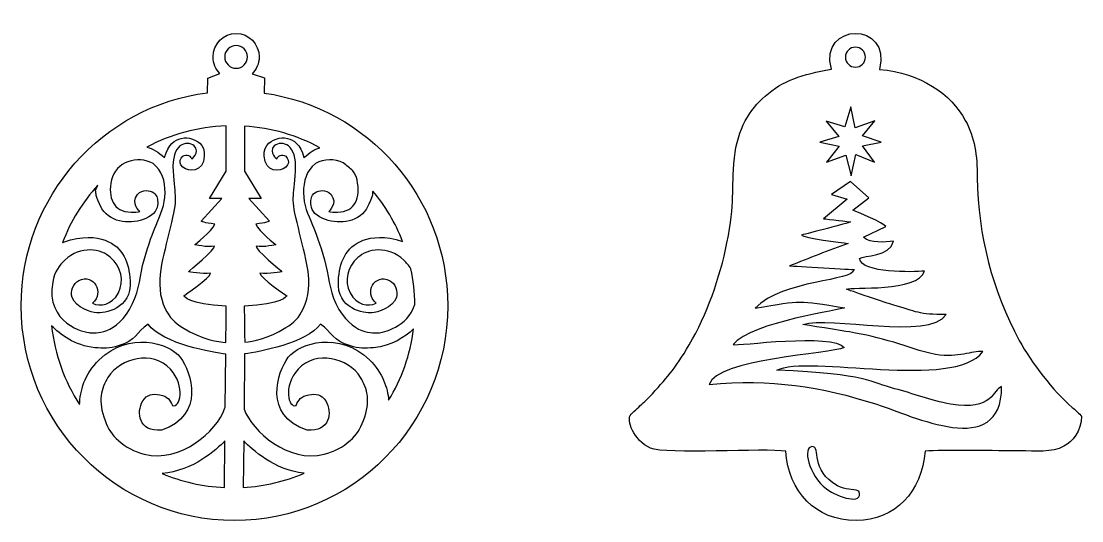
# Model space of a CAD drawing. Header units: centimetres. Extents: x 1 to 127, y -92 to 6.
# Drawn here: x 40.6 to 62.39, y -48.62 to -38.36 of the extents above; entities that cross this region are included whole.
import ezdxf

# ---------------------------------------------------------------- set-up
doc = ezdxf.new("R2010")
doc.units = ezdxf.units.CM
doc.header["$MEASUREMENT"] = 0
doc.layers.add('layer 1', color=7, linetype='Continuous')

msp = doc.modelspace()

# ---------------------------------------------------------------- linework, layer by layer
at = {"layer": 'layer 1', "color": 250}
for points, knots in [([(57.24296, -39.34815), (56.63003, -39.45288), (56.25848, -39.57345), (55.88055, -39.90138), (55.88055, -39.90138), (55.57383, -40.16754), (55.31108, -40.56912), (55.25141, -41.16965), (55.25141, -41.16965), (55.18432, -41.84487), (55.26737, -42.06745), (55.09785, -42.90973), (55.09785, -42.90973), (54.95167, -43.6362), (54.68684, -44.38297), (54.32427, -45.00298), (54.32427, -45.00298), (54.02584, -45.51331), (53.85153, -45.69785), (53.50282, -46.07707), (53.50282, -46.07707), (53.4165, -46.17096), (53.34362, -46.22746), (53.25413, -46.31322), (53.25413, -46.31322), (53.22118, -46.3448), (53.14966, -46.40577), (53.12756, -46.42935), (53.12756, -46.42935), (53.01819, -46.54598), (53.17891, -46.96792), (53.52604, -47.12562), (53.52604, -47.12562), (53.83213, -47.26468), (55.89988, -47.12057), (56.30672, -47.18953), (56.30672, -47.18953), (56.36533, -48.01502), (56.91156, -48.61775), (57.75089, -48.612), (57.75089, -48.612), (58.56324, -48.60639), (59.09747, -48.02153), (59.17015, -47.18553), (59.17015, -47.18553), (59.50367, -47.1617), (60.69191, -47.18207), (61.11948, -47.18207), (61.11948, -47.18207), (61.42739, -47.18207), (61.77273, -47.22493), (62.01846, -47.08859), (62.01846, -47.08859), (62.18569, -46.99583), (62.38568, -46.77367), (62.37873, -46.47198), (62.37873, -46.47198), (62.34722, -46.43137), (62.23537, -46.32903), (62.18978, -46.2898), (62.18978, -46.2898), (61.79879, -45.9532), (61.35169, -45.37853), (61.10229, -44.91579), (61.10229, -44.91579), (60.54991, -43.89092), (60.25551, -42.78777), (60.2402, -41.56986), (60.2402, -41.56986), (60.23438, -41.10666), (60.19055, -40.76001), (59.99332, -40.39675), (59.99332, -40.39675), (59.70114, -39.85858), (59.08029, -39.42337), (58.23287, -39.35185), (58.23287, -39.35185), (58.48808, -38.36164), (56.9822, -38.37051), (57.24296, -39.34815)], [0, 0, 0, 0, 0.04761905, 0.04761905, 0.04761905, 0.04761905, 0.0952381, 0.0952381, 0.0952381, 0.0952381, 0.14285714, 0.14285714, 0.14285714, 0.14285714, 0.19047619, 0.19047619, 0.19047619, 0.19047619, 0.23809524, 0.23809524, 0.23809524, 0.23809524, 0.28571429, 0.28571429, 0.28571429, 0.28571429, 0.33333333, 0.33333333, 0.33333333, 0.33333333, 0.38095238, 0.38095238, 0.38095238, 0.38095238, 0.42857143, 0.42857143, 0.42857143, 0.42857143, 0.47619048, 0.47619048, 0.47619048, 0.47619048, 0.52380952, 0.52380952, 0.52380952, 0.52380952, 0.57142857, 0.57142857, 0.57142857, 0.57142857, 0.61904762, 0.61904762, 0.61904762, 0.61904762, 0.66666667, 0.66666667, 0.66666667, 0.66666667, 0.71428571, 0.71428571, 0.71428571, 0.71428571, 0.76190476, 0.76190476, 0.76190476, 0.76190476, 0.80952381, 0.80952381, 0.80952381, 0.80952381, 0.85714286, 0.85714286, 0.85714286, 0.85714286, 0.9047619, 0.9047619, 0.9047619, 0.9047619, 1, 1, 1, 1]), ([(40.60294, -44.20333), (40.60294, -46.63778), (42.56425, -48.61205), (44.98272, -48.61205), (44.98272, -48.61205), (47.40119, -48.61205), (49.36251, -46.63778), (49.36251, -44.20333), (49.36251, -44.20333), (49.36251, -41.97643), (47.72125, -40.1349), (45.59027, -39.83703), (45.59027, -39.83703), (45.59027, -39.83703), (45.60247, -39.52386), (45.60247, -39.52386), (45.60247, -39.52386), (45.60247, -39.52386), (45.34354, -39.44281), (45.34354, -39.44281), (45.34354, -39.44281), (45.4335, -39.35501), (45.48955, -39.23139), (45.48955, -39.09436), (45.48955, -39.09436), (45.48955, -38.82803), (45.27779, -38.61205), (45.01662, -38.61205), (45.01662, -38.61205), (44.75549, -38.61205), (44.5437, -38.82803), (44.5437, -39.09436), (44.5437, -39.09436), (44.5437, -39.22876), (44.59766, -39.3503), (44.68461, -39.43781), (44.68461, -39.43781), (44.68461, -39.43781), (44.43543, -39.53348), (44.43543, -39.53348), (44.43543, -39.53348), (44.43543, -39.53348), (44.42742, -39.82974), (44.42742, -39.82974), (44.42742, -39.82974), (42.27105, -40.10451), (40.60294, -41.95824), (40.60294, -44.20333)], [0, 0, 0, 0, 0.07692308, 0.07692308, 0.07692308, 0.07692308, 0.15384615, 0.15384615, 0.15384615, 0.15384615, 0.23076923, 0.23076923, 0.23076923, 0.23076923, 0.30769231, 0.30769231, 0.30769231, 0.30769231, 0.38461538, 0.38461538, 0.38461538, 0.38461538, 0.46153846, 0.46153846, 0.46153846, 0.46153846, 0.53846154, 0.53846154, 0.53846154, 0.53846154, 0.61538462, 0.61538462, 0.61538462, 0.61538462, 0.69230769, 0.69230769, 0.69230769, 0.69230769, 0.76923077, 0.76923077, 0.76923077, 0.76923077, 0.84615385, 0.84615385, 0.84615385, 0.84615385, 1, 1, 1, 1]), ([(45.01662, -39.32801), (44.88762, -39.32801), (44.78299, -39.22338), (44.78299, -39.09436), (44.78299, -39.09436), (44.78299, -38.96535), (44.88762, -38.86073), (45.01662, -38.86073), (45.01662, -38.86073), (45.14564, -38.86073), (45.25027, -38.96535), (45.25027, -39.09436), (45.25027, -39.09436), (45.25027, -39.22338), (45.14564, -39.32801), (45.01662, -39.32801)], [0, 0, 0, 0, 0.2, 0.2, 0.2, 0.2, 0.4, 0.4, 0.4, 0.4, 0.6, 0.6, 0.6, 0.6, 1, 1, 1, 1]), ([(57.94126, -39.09909), (57.94126, -39.2123), (57.84948, -39.30407), (57.73627, -39.30407), (57.73627, -39.30407), (57.62307, -39.30407), (57.53129, -39.2123), (57.53129, -39.09909), (57.53129, -39.09909), (57.53129, -38.98588), (57.62307, -38.8941), (57.73627, -38.8941), (57.73627, -38.8941), (57.84948, -38.8941), (57.94126, -38.98588), (57.94126, -39.09909)], [0, 0, 0, 0, 0.2, 0.2, 0.2, 0.2, 0.4, 0.4, 0.4, 0.4, 0.6, 0.6, 0.6, 0.6, 1, 1, 1, 1]), ([(58.26561, -40.84177), (58.26561, -40.84177), (57.8852, -40.9216), (57.8852, -40.9216), (57.8852, -40.9216), (57.8852, -40.9216), (58.13043, -41.25509), (58.13043, -41.25509), (58.13043, -41.25509), (58.13043, -41.25509), (57.74337, -41.09735), (57.74337, -41.09735), (57.74337, -41.09735), (57.74337, -41.09735), (57.64717, -41.5344), (57.64717, -41.5344), (57.64717, -41.5344), (57.64717, -41.5344), (57.53855, -41.10824), (57.53855, -41.10824), (57.53855, -41.10824), (57.53855, -41.10824), (57.14094, -41.25716), (57.14094, -41.25716), (57.14094, -41.25716), (57.14094, -41.25716), (57.39955, -40.92964), (57.39955, -40.92964), (57.39955, -40.92964), (57.39955, -40.92964), (57.00838, -40.84276), (57.00838, -40.84276), (57.00838, -40.84276), (57.00838, -40.84276), (57.39498, -40.72496), (57.39498, -40.72496), (57.39498, -40.72496), (57.39498, -40.72496), (57.13568, -40.41263), (57.13568, -40.41263), (57.13568, -40.41263), (57.13568, -40.41263), (57.52175, -40.52971), (57.52175, -40.52971), (57.52175, -40.52971), (57.52175, -40.52971), (57.63927, -40.12171), (57.63927, -40.12171), (57.63927, -40.12171), (57.63927, -40.12171), (57.73218, -40.55204), (57.73218, -40.55204), (57.73218, -40.55204), (57.73218, -40.55204), (58.13494, -40.40792), (58.13494, -40.40792), (58.13494, -40.40792), (58.13494, -40.40792), (57.88329, -40.71443), (57.88329, -40.71443), (57.88329, -40.71443), (57.88329, -40.71443), (58.26561, -40.84177), (58.26561, -40.84177)], [0, 0, 0, 0, 0.05882353, 0.05882353, 0.05882353, 0.05882353, 0.11764706, 0.11764706, 0.11764706, 0.11764706, 0.17647059, 0.17647059, 0.17647059, 0.17647059, 0.23529412, 0.23529412, 0.23529412, 0.23529412, 0.29411765, 0.29411765, 0.29411765, 0.29411765, 0.35294118, 0.35294118, 0.35294118, 0.35294118, 0.41176471, 0.41176471, 0.41176471, 0.41176471, 0.47058824, 0.47058824, 0.47058824, 0.47058824, 0.52941176, 0.52941176, 0.52941176, 0.52941176, 0.58823529, 0.58823529, 0.58823529, 0.58823529, 0.64705882, 0.64705882, 0.64705882, 0.64705882, 0.70588235, 0.70588235, 0.70588235, 0.70588235, 0.76470588, 0.76470588, 0.76470588, 0.76470588, 0.82352941, 0.82352941, 0.82352941, 0.82352941, 0.88235294, 0.88235294, 0.88235294, 0.88235294, 1, 1, 1, 1]), ([(43.56247, -44.2667), (43.30932, -43.74445), (43.53594, -43.19192), (43.65976, -42.60585), (43.65976, -42.60585), (43.83272, -41.94803), (43.75182, -42.00746), (43.72295, -41.43767), (43.72295, -41.43767), (43.68507, -40.87611), (43.992, -40.80053), (44.15857, -40.91858), (44.15857, -40.91858), (44.28011, -41.05018), (44.1032, -41.21315), (44.09839, -41.18175), (44.09839, -41.18175), (44.10026, -41.14405), (43.99637, -41.07389), (43.92214, -41.13365), (43.92214, -41.13365), (43.87087, -41.1749), (43.84447, -41.2558), (43.88251, -41.3133), (43.88251, -41.3133), (43.96167, -41.43294), (44.25152, -41.50757), (44.34629, -41.23968), (44.34629, -41.23968), (44.42211, -40.93728), (44.25559, -40.82775), (44.11783, -40.78066), (44.11783, -40.78066), (44.03159, -40.75119), (43.97362, -40.74523), (43.88479, -40.76729), (43.88479, -40.76729), (43.76169, -40.79789), (43.62274, -40.88261), (43.54695, -41.16024), (43.54695, -41.16024), (43.41969, -41.04237), (43.29871, -40.97549), (43.18491, -40.94645), (43.18491, -40.94645), (43.67233, -40.68699), (44.22429, -40.53163), (44.81071, -40.51052), (44.81071, -40.51052), (44.81071, -40.51052), (44.81003, -41.44251), (44.81003, -41.44251), (44.81003, -41.44251), (44.81003, -41.44251), (44.46905, -42.00442), (44.46905, -42.00442), (44.46905, -42.00442), (44.46905, -42.00442), (44.72359, -42.00442), (44.72359, -42.00442), (44.72359, -42.00442), (44.72359, -42.00442), (44.29815, -42.46773), (44.29815, -42.46773), (44.29815, -42.46773), (44.29815, -42.46773), (44.36554, -42.50636), (44.57975, -42.52568), (44.57975, -42.52568), (44.51838, -42.679), (44.16579, -42.9482), (44.16579, -42.9482), (44.16579, -42.9482), (44.16579, -42.9482), (44.41368, -43.01337), (44.57012, -42.97718), (44.57012, -42.97718), (44.61465, -43.02427), (44.04063, -43.50351), (44.04063, -43.50351), (44.04063, -43.50351), (44.04063, -43.50351), (44.31741, -43.55662), (44.49311, -43.53731), (44.49311, -43.53731), (44.50032, -43.61216), (43.94076, -44.00231), (43.94076, -44.00231), (43.94076, -44.00231), (43.94076, -44.00231), (44.03681, -44.17521), (44.81484, -44.21361), (44.81484, -44.21361), (44.81323, -44.46089), (44.81022, -44.70831), (44.80557, -44.95555), (44.80557, -44.95555), (44.6548, -44.94818), (44.32056, -44.90099), (43.91869, -44.65152), (43.91869, -44.65152), (43.74985, -44.54668), (43.65103, -44.44944), (43.56247, -44.2667)], [0, 0, 0, 0, 0.03703704, 0.03703704, 0.03703704, 0.03703704, 0.07407407, 0.07407407, 0.07407407, 0.07407407, 0.11111111, 0.11111111, 0.11111111, 0.11111111, 0.14814815, 0.14814815, 0.14814815, 0.14814815, 0.18518519, 0.18518519, 0.18518519, 0.18518519, 0.22222222, 0.22222222, 0.22222222, 0.22222222, 0.25925926, 0.25925926, 0.25925926, 0.25925926, 0.2962963, 0.2962963, 0.2962963, 0.2962963, 0.33333333, 0.33333333, 0.33333333, 0.33333333, 0.37037037, 0.37037037, 0.37037037, 0.37037037, 0.40740741, 0.40740741, 0.40740741, 0.40740741, 0.44444444, 0.44444444, 0.44444444, 0.44444444, 0.48148148, 0.48148148, 0.48148148, 0.48148148, 0.51851852, 0.51851852, 0.51851852, 0.51851852, 0.55555556, 0.55555556, 0.55555556, 0.55555556, 0.59259259, 0.59259259, 0.59259259, 0.59259259, 0.62962963, 0.62962963, 0.62962963, 0.62962963, 0.66666667, 0.66666667, 0.66666667, 0.66666667, 0.7037037, 0.7037037, 0.7037037, 0.7037037, 0.74074074, 0.74074074, 0.74074074, 0.74074074, 0.77777778, 0.77777778, 0.77777778, 0.77777778, 0.81481481, 0.81481481, 0.81481481, 0.81481481, 0.85185185, 0.85185185, 0.85185185, 0.85185185, 0.88888889, 0.88888889, 0.88888889, 0.88888889, 0.92592593, 0.92592593, 0.92592593, 0.92592593, 1, 1, 1, 1]), ([(45.70126, -42.46773), (45.70126, -42.46773), (45.27583, -42.00442), (45.27583, -42.00442), (45.27583, -42.00442), (45.27583, -42.00442), (45.53038, -42.00442), (45.53038, -42.00442), (45.53038, -42.00442), (45.53038, -42.00442), (45.18938, -41.44251), (45.18938, -41.44251), (45.18938, -41.44251), (45.18938, -41.44251), (45.18871, -40.5156), (45.18871, -40.5156), (45.18871, -40.5156), (45.74546, -40.5507), (46.26902, -40.70694), (46.7333, -40.95791), (46.7333, -40.95791), (46.63098, -40.99148), (46.52319, -41.0558), (46.41042, -41.16024), (46.41042, -41.16024), (46.33462, -40.88261), (46.19568, -40.79789), (46.07259, -40.76729), (46.07259, -40.76729), (45.98375, -40.74523), (45.92578, -40.75119), (45.83954, -40.78066), (45.83954, -40.78066), (45.70178, -40.82775), (45.53526, -40.93728), (45.61107, -41.23968), (45.61107, -41.23968), (45.70585, -41.50757), (45.99569, -41.43294), (46.07486, -41.3133), (46.07486, -41.3133), (46.1129, -41.2558), (46.08649, -41.1749), (46.03523, -41.13365), (46.03523, -41.13365), (45.961, -41.07389), (45.8571, -41.14405), (45.85898, -41.18175), (45.85898, -41.18175), (45.85416, -41.21315), (45.67725, -41.05018), (45.7988, -40.91858), (45.7988, -40.91858), (45.96537, -40.80053), (46.27231, -40.87611), (46.23443, -41.43767), (46.23443, -41.43767), (46.20555, -42.00746), (46.12465, -41.94803), (46.29761, -42.60585), (46.29761, -42.60585), (46.42142, -43.19192), (46.64805, -43.74445), (46.3949, -44.2667), (46.3949, -44.2667), (46.30633, -44.44944), (46.20752, -44.54668), (46.03868, -44.65152), (46.03868, -44.65152), (45.67074, -44.87992), (45.35947, -44.93877), (45.19384, -44.95273), (45.19384, -44.95273), (45.19238, -44.85926), (45.18614, -44.45369), (45.18457, -44.21361), (45.18457, -44.21361), (45.9626, -44.17521), (46.05865, -44.00231), (46.05865, -44.00231), (46.05865, -44.00231), (46.05865, -44.00231), (45.4991, -43.61216), (45.50632, -43.53731), (45.50632, -43.53731), (45.682, -43.55662), (45.95879, -43.50351), (45.95879, -43.50351), (45.95879, -43.50351), (45.95879, -43.50351), (45.38477, -43.02427), (45.4293, -42.97718), (45.4293, -42.97718), (45.58574, -43.01337), (45.83362, -42.9482), (45.83362, -42.9482), (45.83362, -42.9482), (45.83362, -42.9482), (45.48104, -42.679), (45.41967, -42.52568), (45.41967, -42.52568), (45.63387, -42.50636), (45.70126, -42.46773), (45.70126, -42.46773)], [0, 0, 0, 0, 0.03703704, 0.03703704, 0.03703704, 0.03703704, 0.07407407, 0.07407407, 0.07407407, 0.07407407, 0.11111111, 0.11111111, 0.11111111, 0.11111111, 0.14814815, 0.14814815, 0.14814815, 0.14814815, 0.18518519, 0.18518519, 0.18518519, 0.18518519, 0.22222222, 0.22222222, 0.22222222, 0.22222222, 0.25925926, 0.25925926, 0.25925926, 0.25925926, 0.2962963, 0.2962963, 0.2962963, 0.2962963, 0.33333333, 0.33333333, 0.33333333, 0.33333333, 0.37037037, 0.37037037, 0.37037037, 0.37037037, 0.40740741, 0.40740741, 0.40740741, 0.40740741, 0.44444444, 0.44444444, 0.44444444, 0.44444444, 0.48148148, 0.48148148, 0.48148148, 0.48148148, 0.51851852, 0.51851852, 0.51851852, 0.51851852, 0.55555556, 0.55555556, 0.55555556, 0.55555556, 0.59259259, 0.59259259, 0.59259259, 0.59259259, 0.62962963, 0.62962963, 0.62962963, 0.62962963, 0.66666667, 0.66666667, 0.66666667, 0.66666667, 0.7037037, 0.7037037, 0.7037037, 0.7037037, 0.74074074, 0.74074074, 0.74074074, 0.74074074, 0.77777778, 0.77777778, 0.77777778, 0.77777778, 0.81481481, 0.81481481, 0.81481481, 0.81481481, 0.85185185, 0.85185185, 0.85185185, 0.85185185, 0.88888889, 0.88888889, 0.88888889, 0.88888889, 0.92592593, 0.92592593, 0.92592593, 0.92592593, 1, 1, 1, 1]), ([(42.0149, -44.7574), (41.91886, -44.7574), (41.0976, -44.57009), (41.24933, -43.72118), (41.24933, -43.72118), (41.28873, -43.50061), (41.38842, -43.36971), (41.49564, -43.26838), (41.49564, -43.26838), (41.82204, -42.95982), (42.25475, -43.03), (42.43754, -43.21575), (42.43754, -43.21575), (42.65846, -43.39826), (42.72084, -43.68877), (42.60083, -43.94094), (42.60083, -43.94094), (42.45675, -44.18589), (42.23425, -44.23145), (42.06538, -44.15001), (42.06538, -44.15001), (42.32267, -43.93691), (42.09023, -43.53146), (41.78903, -43.68585), (41.78903, -43.68585), (41.66738, -43.74819), (41.60854, -43.91064), (41.64983, -44.03108), (41.64983, -44.03108), (41.72646, -44.25456), (42.03712, -44.33747), (42.15419, -44.34917), (42.15419, -44.34917), (42.29826, -44.36358), (42.87939, -44.27714), (42.84096, -43.69122), (42.84096, -43.69122), (42.81671, -43.3211), (42.70275, -42.99942), (42.32951, -42.85987), (42.32951, -42.85987), (42.14281, -42.79006), (41.86385, -42.75806), (41.47358, -42.89744), (41.47358, -42.89744), (41.46558, -42.90029), (41.45779, -42.9034), (41.45005, -42.90661), (41.45005, -42.90661), (41.61711, -42.46921), (41.86482, -42.07129), (42.17526, -41.73074), (42.17526, -41.73074), (42.14593, -41.79252), (42.13049, -41.83172), (42.13049, -41.83172), (42.13049, -41.83172), (42.15374, -41.93021), (42.10079, -41.90123), (42.25963, -42.21269), (42.25963, -42.21269), (42.46421, -42.51932), (42.88057, -42.5338), (43.15975, -42.41309), (43.15975, -42.41309), (43.35169, -42.33012), (43.40217, -42.21266), (43.40589, -42.10884), (43.40589, -42.10884), (43.40896, -42.02279), (43.40229, -41.93916), (43.32432, -41.88626), (43.32432, -41.88626), (43.23966, -41.82882), (43.09958, -41.80707), (42.99128, -41.91572), (42.99128, -41.91572), (42.84446, -42.10405), (43.03942, -42.2658), (43.03942, -42.2658), (43.03942, -42.2658), (43.03942, -42.2658), (43.01936, -42.28952), (42.86018, -42.28405), (42.86018, -42.28405), (42.48557, -42.26483), (42.3799, -41.99109), (42.45675, -41.62129), (42.45675, -41.62129), (42.53359, -41.25149), (42.99904, -41.10331), (43.31162, -41.2851), (43.31162, -41.2851), (43.49816, -41.4239), (43.5581, -41.65044), (43.55663, -41.88248), (43.55663, -41.88248), (43.55499, -42.14658), (43.47149, -42.30952), (43.37243, -42.54606), (43.37243, -42.54606), (43.30536, -42.70622), (43.22414, -42.92466), (43.12707, -43.26176), (43.12707, -43.26176), (43.03823, -43.57031), (43.034, -43.86429), (42.89066, -44.15971), (42.89066, -44.15971), (42.5648, -44.83121), (42.0952, -44.7574), (42.0149, -44.7574)], [0, 0, 0, 0, 0.03448276, 0.03448276, 0.03448276, 0.03448276, 0.06896552, 0.06896552, 0.06896552, 0.06896552, 0.10344828, 0.10344828, 0.10344828, 0.10344828, 0.13793103, 0.13793103, 0.13793103, 0.13793103, 0.17241379, 0.17241379, 0.17241379, 0.17241379, 0.20689655, 0.20689655, 0.20689655, 0.20689655, 0.24137931, 0.24137931, 0.24137931, 0.24137931, 0.27586207, 0.27586207, 0.27586207, 0.27586207, 0.31034483, 0.31034483, 0.31034483, 0.31034483, 0.34482759, 0.34482759, 0.34482759, 0.34482759, 0.37931034, 0.37931034, 0.37931034, 0.37931034, 0.4137931, 0.4137931, 0.4137931, 0.4137931, 0.44827586, 0.44827586, 0.44827586, 0.44827586, 0.48275862, 0.48275862, 0.48275862, 0.48275862, 0.51724138, 0.51724138, 0.51724138, 0.51724138, 0.55172414, 0.55172414, 0.55172414, 0.55172414, 0.5862069, 0.5862069, 0.5862069, 0.5862069, 0.62068966, 0.62068966, 0.62068966, 0.62068966, 0.65517241, 0.65517241, 0.65517241, 0.65517241, 0.68965517, 0.68965517, 0.68965517, 0.68965517, 0.72413793, 0.72413793, 0.72413793, 0.72413793, 0.75862069, 0.75862069, 0.75862069, 0.75862069, 0.79310345, 0.79310345, 0.79310345, 0.79310345, 0.82758621, 0.82758621, 0.82758621, 0.82758621, 0.86206897, 0.86206897, 0.86206897, 0.86206897, 0.89655172, 0.89655172, 0.89655172, 0.89655172, 0.93103448, 0.93103448, 0.93103448, 0.93103448, 1, 1, 1, 1]), ([(46.83029, -43.26176), (46.73322, -42.92466), (46.65202, -42.70622), (46.58494, -42.54606), (46.58494, -42.54606), (46.48587, -42.30952), (46.40239, -42.14658), (46.40074, -41.88248), (46.40074, -41.88248), (46.39927, -41.65044), (46.45922, -41.4239), (46.64575, -41.2851), (46.64575, -41.2851), (46.8204, -41.18353), (47.04271, -41.18497), (47.21838, -41.27052), (47.21838, -41.27052), (47.28577, -41.32172), (47.35138, -41.3752), (47.41505, -41.43075), (47.41505, -41.43075), (47.45571, -41.48527), (47.4856, -41.54903), (47.50061, -41.62129), (47.50061, -41.62129), (47.57746, -41.99109), (47.4718, -42.26483), (47.09719, -42.28405), (47.09719, -42.28405), (46.938, -42.28952), (46.91795, -42.2658), (46.91795, -42.2658), (46.91795, -42.2658), (46.91795, -42.2658), (47.11289, -42.10405), (46.96609, -41.91572), (46.96609, -41.91572), (46.85778, -41.80707), (46.71771, -41.82882), (46.63304, -41.88626), (46.63304, -41.88626), (46.55508, -41.93916), (46.5484, -42.02279), (46.55148, -42.10884), (46.55148, -42.10884), (46.5552, -42.21266), (46.60568, -42.33012), (46.79761, -42.41309), (46.79761, -42.41309), (47.0768, -42.5338), (47.49316, -42.51932), (47.69773, -42.21269), (47.69773, -42.21269), (47.84751, -41.91903), (47.80897, -41.92798), (47.82357, -41.84742), (47.82357, -41.84742), (48.08077, -42.15422), (48.28919, -42.50278), (48.43698, -42.88136), (48.43698, -42.88136), (48.07111, -42.76071), (47.807, -42.79289), (47.62784, -42.85987), (47.62784, -42.85987), (47.25462, -42.99942), (47.14066, -43.3211), (47.11641, -43.69122), (47.11641, -43.69122), (47.07799, -44.27714), (47.6591, -44.36358), (47.80319, -44.34917), (47.80319, -44.34917), (47.92023, -44.33747), (48.23091, -44.25456), (48.30754, -44.03108), (48.30754, -44.03108), (48.34884, -43.91064), (48.28999, -43.74819), (48.16834, -43.68585), (48.16834, -43.68585), (47.86713, -43.53146), (47.6347, -43.93691), (47.89198, -44.15001), (47.89198, -44.15001), (47.72312, -44.23145), (47.50061, -44.18589), (47.35654, -43.94094), (47.35654, -43.94094), (47.23653, -43.68877), (47.2989, -43.39826), (47.51983, -43.21575), (47.51983, -43.21575), (47.7026, -43.03), (48.13532, -42.95982), (48.46174, -43.26838), (48.46174, -43.26838), (48.51347, -43.31727), (48.56344, -43.37304), (48.60573, -43.44247), (48.60573, -43.44247), (48.6571, -43.68065), (48.68529, -43.92736), (48.68821, -44.18008), (48.68821, -44.18008), (48.54115, -44.64161), (48.01793, -44.7574), (47.94245, -44.7574), (47.94245, -44.7574), (47.86217, -44.7574), (47.39257, -44.83121), (47.06671, -44.15971), (47.06671, -44.15971), (46.92337, -43.86429), (46.91915, -43.57031), (46.83029, -43.26176)], [0, 0, 0, 0, 0.03333333, 0.03333333, 0.03333333, 0.03333333, 0.06666667, 0.06666667, 0.06666667, 0.06666667, 0.1, 0.1, 0.1, 0.1, 0.13333333, 0.13333333, 0.13333333, 0.13333333, 0.16666667, 0.16666667, 0.16666667, 0.16666667, 0.2, 0.2, 0.2, 0.2, 0.23333333, 0.23333333, 0.23333333, 0.23333333, 0.26666667, 0.26666667, 0.26666667, 0.26666667, 0.3, 0.3, 0.3, 0.3, 0.33333333, 0.33333333, 0.33333333, 0.33333333, 0.36666667, 0.36666667, 0.36666667, 0.36666667, 0.4, 0.4, 0.4, 0.4, 0.43333333, 0.43333333, 0.43333333, 0.43333333, 0.46666667, 0.46666667, 0.46666667, 0.46666667, 0.5, 0.5, 0.5, 0.5, 0.53333333, 0.53333333, 0.53333333, 0.53333333, 0.56666667, 0.56666667, 0.56666667, 0.56666667, 0.6, 0.6, 0.6, 0.6, 0.63333333, 0.63333333, 0.63333333, 0.63333333, 0.66666667, 0.66666667, 0.66666667, 0.66666667, 0.7, 0.7, 0.7, 0.7, 0.73333333, 0.73333333, 0.73333333, 0.73333333, 0.76666667, 0.76666667, 0.76666667, 0.76666667, 0.8, 0.8, 0.8, 0.8, 0.83333333, 0.83333333, 0.83333333, 0.83333333, 0.86666667, 0.86666667, 0.86666667, 0.86666667, 0.9, 0.9, 0.9, 0.9, 0.93333333, 0.93333333, 0.93333333, 0.93333333, 1, 1, 1, 1]), ([(58.50604, -44.18593), (58.99375, -44.32475), (59.0292, -44.38589), (59.59972, -44.38589), (59.59972, -44.38589), (59.24747, -44.91832), (57.22091, -44.39729), (56.6586, -44.5891), (56.6586, -44.5891), (56.66624, -44.59305), (57.51101, -44.72328), (57.61279, -44.74039), (57.61279, -44.74039), (57.96463, -44.79957), (58.19806, -44.86356), (58.52411, -44.9533), (58.52411, -44.9533), (58.81226, -45.0326), (59.06048, -45.14921), (59.38366, -45.20257), (59.38366, -45.20257), (59.87583, -45.28383), (60.11199, -45.1228), (60.35301, -45.14446), (60.35301, -45.14446), (59.77503, -45.94292), (56.74564, -45.19189), (56.12416, -45.52655), (56.12416, -45.52655), (58.01689, -45.60445), (58.04525, -45.77876), (58.54174, -45.90587), (58.54174, -45.90587), (58.93146, -46.00564), (59.26921, -46.14918), (59.68848, -46.22216), (59.68848, -46.22216), (60.57037, -46.37568), (60.55806, -45.91337), (60.73933, -45.86431), (60.73933, -45.86431), (60.73933, -47.37568), (58.90629, -46.46049), (58.17552, -46.22589), (58.17552, -46.22589), (57.01949, -45.85475), (55.99944, -45.70536), (54.73323, -45.81812), (54.73323, -45.81812), (54.87316, -45.29685), (57.23696, -45.18725), (57.50529, -45.0635), (57.50529, -45.0635), (57.28266, -44.75233), (55.27927, -45.03633), (55.22437, -45.00024), (55.22437, -45.00024), (55.59281, -44.53008), (57.50475, -44.28124), (57.51092, -44.24394), (57.51092, -44.24394), (56.52264, -44.08809), (56.67757, -44.08697), (55.6766, -44.25126), (55.6766, -44.25126), (56.25893, -43.66079), (57.69793, -43.70106), (57.71098, -43.46143), (57.71098, -43.46143), (57.71098, -43.46143), (56.47428, -43.38879), (56.38531, -43.38391), (56.38531, -43.38391), (56.78611, -43.22974), (57.1822, -43.06632), (57.58549, -42.92268), (57.58549, -42.92268), (57.449, -42.90171), (56.66854, -42.8166), (56.63022, -42.75135), (56.63022, -42.75135), (56.75642, -42.71829), (57.59915, -42.50978), (57.63294, -42.48162), (57.63294, -42.48162), (57.63294, -42.48162), (57.15994, -42.42386), (57.0831, -42.41546), (57.0831, -42.41546), (57.0831, -42.41546), (57.56887, -42.01295), (57.56887, -42.01295), (57.56887, -42.01295), (57.56887, -42.01295), (57.24824, -41.92074), (57.24824, -41.92074), (57.24824, -41.92074), (57.24824, -41.92074), (57.63838, -41.65468), (57.63838, -41.65468), (57.63838, -41.65468), (57.63838, -41.65468), (58.01479, -41.98477), (58.01479, -41.98477), (58.01479, -41.98477), (58.01479, -41.98477), (57.68515, -42.23853), (57.68515, -42.23853), (57.68515, -42.23853), (57.80984, -42.2967), (58.30587, -42.49463), (58.35776, -42.57839), (58.35776, -42.57839), (58.35776, -42.57839), (57.90436, -42.79835), (57.90436, -42.79835), (57.90436, -42.79835), (58.05714, -42.93391), (58.33156, -42.89208), (58.5217, -42.87667), (58.5217, -42.87667), (58.43255, -43.20605), (57.91568, -43.16334), (57.81724, -43.23484), (57.81724, -43.23484), (57.86613, -43.54119), (58.92466, -43.51252), (59.1531, -43.49268), (59.1531, -43.49268), (59.03388, -43.93315), (57.63441, -43.80967), (57.55148, -43.86229), (57.55148, -43.86229), (57.56524, -43.87179), (58.4235, -44.16243), (58.50604, -44.18593)], [0, 0, 0, 0, 0.02857143, 0.02857143, 0.02857143, 0.02857143, 0.05714286, 0.05714286, 0.05714286, 0.05714286, 0.08571429, 0.08571429, 0.08571429, 0.08571429, 0.11428571, 0.11428571, 0.11428571, 0.11428571, 0.14285714, 0.14285714, 0.14285714, 0.14285714, 0.17142857, 0.17142857, 0.17142857, 0.17142857, 0.2, 0.2, 0.2, 0.2, 0.22857143, 0.22857143, 0.22857143, 0.22857143, 0.25714286, 0.25714286, 0.25714286, 0.25714286, 0.28571429, 0.28571429, 0.28571429, 0.28571429, 0.31428571, 0.31428571, 0.31428571, 0.31428571, 0.34285714, 0.34285714, 0.34285714, 0.34285714, 0.37142857, 0.37142857, 0.37142857, 0.37142857, 0.4, 0.4, 0.4, 0.4, 0.42857143, 0.42857143, 0.42857143, 0.42857143, 0.45714286, 0.45714286, 0.45714286, 0.45714286, 0.48571429, 0.48571429, 0.48571429, 0.48571429, 0.51428571, 0.51428571, 0.51428571, 0.51428571, 0.54285714, 0.54285714, 0.54285714, 0.54285714, 0.57142857, 0.57142857, 0.57142857, 0.57142857, 0.6, 0.6, 0.6, 0.6, 0.62857143, 0.62857143, 0.62857143, 0.62857143, 0.65714286, 0.65714286, 0.65714286, 0.65714286, 0.68571429, 0.68571429, 0.68571429, 0.68571429, 0.71428571, 0.71428571, 0.71428571, 0.71428571, 0.74285714, 0.74285714, 0.74285714, 0.74285714, 0.77142857, 0.77142857, 0.77142857, 0.77142857, 0.8, 0.8, 0.8, 0.8, 0.82857143, 0.82857143, 0.82857143, 0.82857143, 0.85714286, 0.85714286, 0.85714286, 0.85714286, 0.88571429, 0.88571429, 0.88571429, 0.88571429, 0.91428571, 0.91428571, 0.91428571, 0.91428571, 0.94285714, 0.94285714, 0.94285714, 0.94285714, 1, 1, 1, 1]), ([(41.80164, -46.23175), (41.49278, -45.75538), (41.2905, -45.20441), (41.22841, -44.6121), (41.22841, -44.6121), (41.3976, -44.79068), (41.69491, -45.02427), (42.11752, -45.06454), (42.11752, -45.06454), (42.28921, -45.08089), (42.42696, -45.07787), (42.59169, -45.02877), (42.59169, -45.02877), (42.96619, -44.91703), (42.96678, -44.75249), (43.20844, -44.57838), (43.20844, -44.57838), (43.51316, -44.99313), (44.55699, -45.1638), (44.80318, -45.19881), (44.80318, -45.19881), (44.80318, -45.19881), (44.79333, -46.28512), (44.79333, -46.28512), (44.79333, -46.28512), (44.78937, -46.29578), (44.78539, -46.30673), (44.78122, -46.31824), (44.78122, -46.31824), (44.61615, -46.77637), (43.87422, -47.43775), (43.13024, -47.2515), (43.13024, -47.2515), (42.92698, -47.20062), (42.7477, -47.10156), (42.59975, -46.97098), (42.59975, -46.97098), (42.46238, -46.84969), (42.39034, -46.73118), (42.32498, -46.56127), (42.32498, -46.56127), (42.16796, -46.15304), (42.24832, -45.90386), (42.38471, -45.6747), (42.38471, -45.6747), (42.63714, -45.27125), (43.30431, -45.11293), (43.66701, -45.50181), (43.66701, -45.50181), (43.98639, -45.87132), (43.86515, -46.30424), (43.71024, -46.25102), (43.71024, -46.25102), (43.65993, -46.14289), (43.61215, -46.05764), (43.44856, -46.03198), (43.44856, -46.03198), (43.29544, -46.00797), (43.18723, -46.01708), (43.10098, -46.1585), (43.10098, -46.1585), (42.95941, -46.3907), (43.01409, -46.8033), (43.48451, -46.75529), (43.48451, -46.75529), (44.38741, -46.45753), (44.09925, -45.55943), (43.86872, -45.26167), (43.86872, -45.26167), (43.6382, -44.96391), (42.81695, -44.71418), (42.20221, -45.3145), (42.20221, -45.3145), (41.89904, -45.61056), (41.81204, -45.95679), (41.80164, -46.23175)], [0, 0, 0, 0, 0.05, 0.05, 0.05, 0.05, 0.1, 0.1, 0.1, 0.1, 0.15, 0.15, 0.15, 0.15, 0.2, 0.2, 0.2, 0.2, 0.25, 0.25, 0.25, 0.25, 0.3, 0.3, 0.3, 0.3, 0.35, 0.35, 0.35, 0.35, 0.4, 0.4, 0.4, 0.4, 0.45, 0.45, 0.45, 0.45, 0.5, 0.5, 0.5, 0.5, 0.55, 0.55, 0.55, 0.55, 0.6, 0.6, 0.6, 0.6, 0.65, 0.65, 0.65, 0.65, 0.7, 0.7, 0.7, 0.7, 0.75, 0.75, 0.75, 0.75, 0.8, 0.8, 0.8, 0.8, 0.85, 0.85, 0.85, 0.85, 0.9, 0.9, 0.9, 0.9, 1, 1, 1, 1]), ([(45.19176, -45.19329), (45.49213, -45.14806), (46.45782, -44.97459), (46.74893, -44.57838), (46.74893, -44.57838), (46.99057, -44.75249), (46.99118, -44.91703), (47.36568, -45.02877), (47.36568, -45.02877), (47.53041, -45.07787), (47.66816, -45.08089), (47.83985, -45.06454), (47.83985, -45.06454), (48.21043, -45.02921), (48.48466, -44.84526), (48.66067, -44.6801), (48.66067, -44.6801), (48.59505, -45.21104), (48.41656, -45.70733), (48.14991, -46.14468), (48.14991, -46.14468), (48.1251, -45.88602), (48.02711, -45.58008), (47.75516, -45.3145), (47.75516, -45.3145), (47.14042, -44.71418), (46.31917, -44.96391), (46.08864, -45.26167), (46.08864, -45.26167), (45.85812, -45.55943), (45.56996, -46.45753), (46.47286, -46.75529), (46.47286, -46.75529), (46.94328, -46.8033), (46.99796, -46.3907), (46.85637, -46.1585), (46.85637, -46.1585), (46.77012, -46.01708), (46.66193, -46.00797), (46.50881, -46.03198), (46.50881, -46.03198), (46.34522, -46.05764), (46.29744, -46.14289), (46.24713, -46.25102), (46.24713, -46.25102), (46.09222, -46.30424), (45.97098, -45.87132), (46.29036, -45.50181), (46.29036, -45.50181), (46.65306, -45.11293), (47.32022, -45.27125), (47.57265, -45.6747), (47.57265, -45.6747), (47.70905, -45.90386), (47.7894, -46.15304), (47.63239, -46.56127), (47.63239, -46.56127), (47.56703, -46.73118), (47.49498, -46.84969), (47.35762, -46.97098), (47.35762, -46.97098), (47.20967, -47.10156), (47.03038, -47.20062), (46.82713, -47.2515), (46.82713, -47.2515), (46.08778, -47.43659), (45.35055, -46.7846), (45.17938, -46.32686), (45.17938, -46.32686), (45.17938, -46.32686), (45.19176, -45.19329), (45.19176, -45.19329)], [0, 0, 0, 0, 0.05263158, 0.05263158, 0.05263158, 0.05263158, 0.10526316, 0.10526316, 0.10526316, 0.10526316, 0.15789474, 0.15789474, 0.15789474, 0.15789474, 0.21052632, 0.21052632, 0.21052632, 0.21052632, 0.26315789, 0.26315789, 0.26315789, 0.26315789, 0.31578947, 0.31578947, 0.31578947, 0.31578947, 0.36842105, 0.36842105, 0.36842105, 0.36842105, 0.42105263, 0.42105263, 0.42105263, 0.42105263, 0.47368421, 0.47368421, 0.47368421, 0.47368421, 0.52631579, 0.52631579, 0.52631579, 0.52631579, 0.57894737, 0.57894737, 0.57894737, 0.57894737, 0.63157895, 0.63157895, 0.63157895, 0.63157895, 0.68421053, 0.68421053, 0.68421053, 0.68421053, 0.73684211, 0.73684211, 0.73684211, 0.73684211, 0.78947368, 0.78947368, 0.78947368, 0.78947368, 0.84210526, 0.84210526, 0.84210526, 0.84210526, 0.89473684, 0.89473684, 0.89473684, 0.89473684, 1, 1, 1, 1]), ([(43.49552, -47.64744), (44.13261, -47.59442), (44.61306, -47.15881), (44.78702, -46.9778), (44.78702, -46.9778), (44.78702, -46.9778), (44.77834, -47.93479), (44.77834, -47.93479), (44.77834, -47.93479), (44.32504, -47.91462), (43.89284, -47.81405), (43.49552, -47.64744)], [0, 0, 0, 0, 0.25, 0.25, 0.25, 0.25, 0.5, 0.5, 0.5, 0.5, 1, 1, 1, 1]), ([(45.16184, -47.93263), (45.16184, -47.93263), (45.17225, -46.97979), (45.17225, -46.97979), (45.17225, -46.97979), (45.34328, -47.15727), (45.80247, -47.57237), (46.41289, -47.64257), (46.41289, -47.64257), (46.02508, -47.80674), (45.60375, -47.90793), (45.16184, -47.93263)], [0, 0, 0, 0, 0.25, 0.25, 0.25, 0.25, 0.5, 0.5, 0.5, 0.5, 1, 1, 1, 1]), ([(57.3716, -47.89953), (57.54209, -47.99255), (57.6591, -47.95573), (57.80892, -48.00689), (57.80892, -48.00689), (57.91216, -48.30601), (57.37281, -48.13966), (57.14546, -47.96518), (57.14546, -47.96518), (56.76486, -47.67305), (56.65196, -47.09893), (56.84314, -47.096), (56.84314, -47.096), (57.04591, -47.09287), (56.78627, -47.58013), (57.3716, -47.89953)], [0, 0, 0, 0, 0.2, 0.2, 0.2, 0.2, 0.4, 0.4, 0.4, 0.4, 0.6, 0.6, 0.6, 0.6, 1, 1, 1, 1])]:
    msp.add_open_spline(points, degree=3, knots=knots, dxfattribs=at)

doc.saveas('drawing.dxf')
